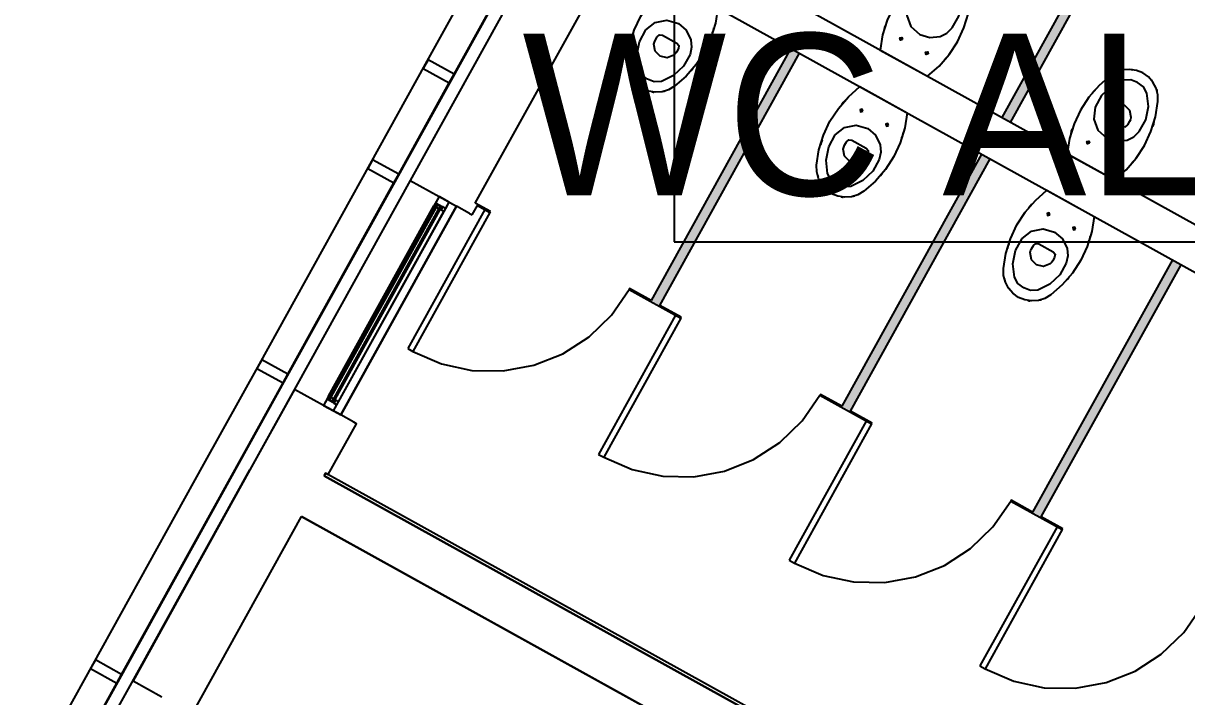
# Model space of a CAD drawing. Header units: metres. Extents: x 2.5 to 42.6, y 0.9 to 31.9.
# Drawn here: x 26.611 to 28.915, y 29.05 to 30.383 of the extents above; entities that cross this region are included whole.
import ezdxf

# ---------------------------------------------------------------- set-up
doc = ezdxf.new("R2010")
doc.units = ezdxf.units.M
for name, color, linetype in [('ARREDI', 9, 'Continuous'), ('INFISSI_VETRATE', 4, 'Continuous'), ('PARETI_STRUTTURE', 7, 'Continuous'), ('PILASTRI_SETTI', 8, 'Continuous'), ('WAYFINDING_RIQUADRI', 7, 'Continuous'), ('WAYFINDING_TESTI', 7, 'Continuous')]:
    doc.layers.add(name, color=color, linetype=linetype)

msp = doc.modelspace()

# ---------------------------------------------------------------- linework, layer by layer
at = {"layer": 'ARREDI'}
for points in [[(27.8989, 31.0653), (27.3502, 30.0752)], [(27.8071, 30.3101), (27.812, 30.3401), (27.8209, 30.3692), (27.8338, 30.3967), (27.8503, 30.4223), (27.8702, 30.4453), (27.8931, 30.4653)], [(28.4506, 30.3736), (28.4637, 30.397), (28.469, 30.4233), (28.466, 30.45)], [(27.9867, 30.4134), (27.9819, 30.3834), (27.9729, 30.3543), (27.9601, 30.3267), (27.9435, 30.3012), (27.9236, 30.2782), (27.9007, 30.2582)], [(28.3634, 30.4219), (28.3608, 30.3985), (28.3691, 30.3765), (28.3864, 30.3606)], [(27.8289, 30.2932), (27.8259, 30.3198), (27.8312, 30.3461), (27.8443, 30.3696)], [(27.8443, 30.3696), (27.8627, 30.3842), (27.8858, 30.3889), (27.9085, 30.3826)], [(27.9085, 30.3826), (27.9242, 30.369), (27.9331, 30.3502)], [(27.9759, 30.364), (27.9779, 30.3687), (27.9789, 30.3737)], [(28.316, 30.3695), (28.317, 30.3745), (28.319, 30.3792)], [(28.427, 30.3569), (28.44, 30.3635), (28.4506, 30.3736)], [(27.8179, 30.3595), (27.8159, 30.3548), (27.815, 30.3498)], [(27.8601, 30.3418), (27.8609, 30.3456), (27.8624, 30.3491)], [(27.8624, 30.3491), (27.8663, 30.3562)], [(27.8663, 30.3562), (27.871, 30.3599), (27.877, 30.3593)], [(27.877, 30.3593), (27.9054, 30.3435)], [(27.9331, 30.3502), (27.9344, 30.3356), (27.9315, 30.3212)], [(28.3864, 30.3606), (28.4063, 30.3545), (28.427, 30.3569)], [(27.8996, 30.3199), (27.8864, 30.3147), (27.8725, 30.3177), (27.8626, 30.3278), (27.8601, 30.3418)], [(27.9315, 30.3212), (27.9185, 30.2977), (27.899, 30.2793), (27.8748, 30.2678)], [(27.9045, 30.3258), (27.9023, 30.3226), (27.8996, 30.3199)], [(27.9084, 30.3328), (27.9045, 30.3258)], [(27.9054, 30.3435), (27.9091, 30.3388), (27.9084, 30.3328)], [(27.8368, 30.2533), (27.8259, 30.2613), (27.8171, 30.2715), (27.8108, 30.2835), (27.8075, 30.2966), (27.8071, 30.3101)], [(28.4379, 30.3132), (28.435, 30.3091), (28.4313, 30.3056)], [(27.8091, 30.29), (27.8094, 30.2878), (27.8101, 30.2864)], [(27.8473, 30.2722), (27.8357, 30.2806), (27.8289, 30.2932)], [(27.9303, 30.2859), (27.934, 30.2894), (27.9369, 30.2936)], [(28.7825, 30.2887), (28.7845, 30.2897), (28.786, 30.2898)], [(28.8054, 30.2913), (28.8069, 30.2914), (28.809, 30.2907)], [(27.8191, 30.2692), (27.8198, 30.2679), (27.8215, 30.2664)], [(27.9007, 30.2582), (27.8891, 30.2513), (27.8762, 30.2473), (27.8627, 30.2462), (27.8494, 30.2483), (27.8368, 30.2533)], [(27.8748, 30.2677), (27.8605, 30.2668), (27.8473, 30.2722)], [(28.1821, 30.1023), (28.1869, 30.1323), (28.1959, 30.1614), (28.2087, 30.1889), (28.2253, 30.2144), (28.2452, 30.2374), (28.2681, 30.2575)], [(28.2681, 30.2575), (28.3617, 30.2056)], [(28.7282, 30.2444), (28.7311, 30.2486), (28.7348, 30.2521)], [(28.7903, 30.2702), (28.7661, 30.2587), (28.7466, 30.2402), (28.7336, 30.2167)], [(28.8178, 30.2658), (28.8046, 30.2712), (28.7903, 30.2702)], [(28.8362, 30.2448), (28.8294, 30.2574), (28.8178, 30.2658)], [(28.8436, 30.2716), (28.8453, 30.2701), (28.846, 30.2687)], [(27.8561, 30.2473), (27.8582, 30.2466), (27.8597, 30.2467)], [(27.8791, 30.2482), (27.8806, 30.2483), (27.8826, 30.2493)], [(28.2385, 30.2298), (28.2348, 30.2263), (28.2319, 30.2221)], [(28.8208, 30.1684), (28.8339, 30.1918), (28.8392, 30.2181), (28.8362, 30.2448)], [(28.855, 30.2516), (28.8557, 30.2502), (28.856, 30.248)], [(28.3617, 30.2056), (28.3568, 30.1756), (28.3479, 30.1465), (28.335, 30.1189), (28.3185, 30.0934), (28.2986, 30.0704), (28.2757, 30.0504)], [(28.7336, 30.2167), (28.731, 30.1933), (28.7393, 30.1713), (28.7566, 30.1554)], [(28.7606, 30.2122), (28.7567, 30.2051)], [(28.7656, 30.2181), (28.7628, 30.2154), (28.7606, 30.2122)], [(28.8051, 30.1962), (28.8025, 30.2102), (28.7926, 30.2203), (28.7787, 30.2233), (28.7656, 30.2181)], [(28.7567, 30.2051), (28.756, 30.1992), (28.7597, 30.1944)], [(28.7597, 30.1944), (28.7881, 30.1787)], [(28.7988, 30.1818), (28.8027, 30.1889)], [(28.8027, 30.1889), (28.8042, 30.1924), (28.8051, 30.1962)], [(28.8501, 30.1882), (28.8492, 30.1832), (28.8472, 30.1785)], [(28.2039, 30.0854), (28.2009, 30.112), (28.2061, 30.1383), (28.2192, 30.1618)], [(28.2192, 30.1618), (28.2377, 30.1764), (28.2607, 30.1811), (28.2834, 30.1748)], [(28.2834, 30.1748), (28.2991, 30.1612), (28.308, 30.1424)], [(28.3509, 30.1562), (28.3529, 30.1609), (28.3538, 30.1658)], [(28.6862, 30.1643), (28.6872, 30.1693), (28.6892, 30.174)], [(28.7881, 30.1787), (28.7941, 30.178), (28.7988, 30.1818)], [(28.7972, 30.1517), (28.8102, 30.1583), (28.8208, 30.1684)], [(28.1929, 30.1517), (28.1909, 30.147), (28.1899, 30.142)], [(28.235, 30.134), (28.2358, 30.1378), (28.2373, 30.1413)], [(28.2373, 30.1413), (28.2413, 30.1484)], [(28.2413, 30.1484), (28.246, 30.1521), (28.252, 30.1514)], [(28.252, 30.1514), (28.2803, 30.1357)], [(28.308, 30.1424), (28.3094, 30.1278), (28.3064, 30.1134)], [(28.7566, 30.1554), (28.7765, 30.1493), (28.7972, 30.1517)], [(28.2745, 30.1121), (28.2613, 30.1069), (28.2474, 30.1098), (28.2375, 30.12), (28.235, 30.134)], [(28.3064, 30.1134), (28.2935, 30.0899), (28.274, 30.0715), (28.2497, 30.0599)], [(28.2795, 30.1179), (28.2773, 30.1148), (28.2745, 30.1121)], [(28.2834, 30.125), (28.2795, 30.1179)], [(28.2803, 30.1357), (28.2841, 30.131), (28.2834, 30.125)], [(28.2118, 30.0455), (28.2009, 30.0535), (28.192, 30.0637), (28.1858, 30.0757), (28.1824, 30.0888), (28.1821, 30.1023)], [(28.8081, 30.108), (28.8052, 30.1039), (28.8015, 30.1004)], [(27.3502, 30.0752), (27.1306, 29.6792)], [(28.1841, 30.0822), (28.1843, 30.08), (28.185, 30.0786)], [(28.2222, 30.0643), (28.2106, 30.0728), (28.2039, 30.0854)], [(28.3052, 30.0781), (28.3089, 30.0816), (28.3118, 30.0857)], [(27.1696, 29.7503), (27.345, 30.0668)], [(28.194, 30.0614), (28.1947, 30.0601), (28.1964, 30.0586)], [(28.2757, 30.0504), (28.264, 30.0435), (28.2511, 30.0395), (28.2377, 30.0384), (28.2243, 30.0405), (28.2118, 30.0455)], [(28.2498, 30.0599), (28.2355, 30.059), (28.2222, 30.0643)], [(28.5523, 29.8971), (28.5571, 29.9271), (28.5661, 29.9562), (28.5789, 29.9837), (28.5955, 30.0092), (28.6154, 30.0322), (28.6383, 30.0523)], [(28.6383, 30.0523), (28.7319, 30.0004)], [(28.231, 30.0395), (28.2332, 30.0388), (28.2347, 30.0389)], [(28.254, 30.0404), (28.2555, 30.0405), (28.2576, 30.0415)], [(28.6087, 30.0246), (28.605, 30.0211), (28.6021, 30.0169)], [(28.7319, 30.0004), (28.727, 29.9704), (28.7181, 29.9413), (28.7052, 29.9137), (28.6887, 29.8882), (28.6687, 29.8652), (28.6459, 29.8452)], [(28.5894, 29.9566), (28.6079, 29.9712), (28.6309, 29.9759), (28.6536, 29.9696)], [(28.5741, 29.8802), (28.5711, 29.9068), (28.5763, 29.9331), (28.5894, 29.9566)], [(28.6536, 29.9696), (28.6693, 29.956), (28.6783, 29.9372)], [(28.7211, 29.951), (28.7231, 29.9557), (28.724, 29.9607)], [(28.5631, 29.9465), (28.5611, 29.9418), (28.5601, 29.9368)], [(28.6052, 29.9288), (28.606, 29.9326), (28.6075, 29.9361)], [(28.6075, 29.9361), (28.6115, 29.9432)], [(28.6115, 29.9432), (28.6162, 29.9469), (28.6222, 29.9462)], [(28.6222, 29.9462), (28.6505, 29.9305)], [(28.6505, 29.9305), (28.6543, 29.9258), (28.6536, 29.9198)], [(28.6783, 29.9372), (28.6796, 29.9226), (28.6766, 29.9082)], [(28.6447, 29.9069), (28.6315, 29.9017), (28.6176, 29.9047), (28.6078, 29.9148), (28.6052, 29.9288)], [(28.6766, 29.9082), (28.6637, 29.8847), (28.6442, 29.8663), (28.62, 29.8547)], [(28.6497, 29.9128), (28.6475, 29.9096), (28.6447, 29.9069)], [(28.6536, 29.9198), (28.6497, 29.9128)], [(28.582, 29.8403), (28.5711, 29.8483), (28.5623, 29.8585), (28.556, 29.8705), (28.5526, 29.8836), (28.5523, 29.8971)], [(28.5543, 29.877), (28.5545, 29.8748), (28.5552, 29.8734)], [(28.5924, 29.8592), (28.5809, 29.8676), (28.5741, 29.8802)], [(28.6754, 29.8729), (28.6791, 29.8764), (28.682, 29.8805)], [(28.5642, 29.8562), (28.5649, 29.8549), (28.5667, 29.8534)], [(28.6459, 29.8452), (28.6342, 29.8383), (28.6213, 29.8343), (28.6079, 29.8332), (28.5945, 29.8353), (28.582, 29.8403)], [(28.62, 29.8547), (28.6057, 29.8538), (28.5924, 29.8592)], [(28.6012, 29.8343), (28.6034, 29.8336), (28.6049, 29.8337)], [(28.6242, 29.8352), (28.6257, 29.8353), (28.6278, 29.8363)], [(27.1307, 29.6792), (26.8014, 29.0851)], [(26.8014, 29.0851), (26.5819, 28.6891)]]:
    msp.add_lwpolyline(points, dxfattribs=at)
for points in [[(27.6791, 30.6695), (27.4596, 30.2734), (27.4599, 30.2732), (27.6794, 30.6693)], [(28.3942, 30.485), (28.3713, 30.4649), (28.3514, 30.4419), (28.3348, 30.4164), (28.322, 30.3889), (28.313, 30.3598), (28.3082, 30.3298), (28.4017, 30.2779), (28.4247, 30.2979), (28.4446, 30.3209), (28.4611, 30.3464), (28.474, 30.374), (28.4829, 30.4031), (28.4878, 30.4331), (28.4874, 30.4466), (28.4841, 30.4597), (28.4778, 30.4716), (28.469, 30.4819), (28.4581, 30.4898), (28.4455, 30.4949), (28.4322, 30.4969), (28.4187, 30.4959), (28.4058, 30.4918)], [(28.3523, 30.3509), (28.3482, 30.3497), (28.347, 30.3538), (28.3511, 30.355)], [(28.4034, 30.3225), (28.3993, 30.3213), (28.3981, 30.3255), (28.4022, 30.3267)], [(28.7644, 30.2798), (28.7415, 30.2597), (28.7216, 30.2368), (28.705, 30.2112), (28.6922, 30.1837), (28.6832, 30.1546), (28.6784, 30.1246), (28.772, 30.0727), (28.7949, 30.0927), (28.8148, 30.1157), (28.8313, 30.1412), (28.8442, 30.1688), (28.8531, 30.1979), (28.858, 30.2279), (28.8576, 30.2414), (28.8543, 30.2545), (28.848, 30.2665), (28.8392, 30.2767), (28.8283, 30.2846), (28.8157, 30.2897), (28.8024, 30.2917), (28.7889, 30.2907), (28.776, 30.2867)], [(27.4596, 30.2734), (27.3498, 30.0754), (27.3502, 30.0752), (27.4599, 30.2732)], [(28.2736, 30.2089), (28.2724, 30.213), (28.2682, 30.2118), (28.2694, 30.2077)], [(28.3247, 30.1805), (28.3235, 30.1847), (28.3193, 30.1835), (28.3205, 30.1794)], [(28.7225, 30.1457), (28.7184, 30.1445), (28.7172, 30.1486), (28.7213, 30.1498)], [(28.7736, 30.1174), (28.7695, 30.1162), (28.7683, 30.1203), (28.7724, 30.1215)], [(27.4477, 30.0165), (27.4545, 30.0287), (27.4345, 30.0397), (27.4243, 30.0214), (27.4255, 30.0207), (27.4289, 30.0269)], [(27.4275, 30.0244), (27.4256, 30.021), (27.427, 30.0202), (27.429, 30.0237)], [(27.429, 30.0188), (27.4345, 30.0158), (27.437, 30.0202), (27.4315, 30.0233)], [(27.4367, 30.0149), (27.4384, 30.0139), (27.44, 30.0168), (27.4383, 30.0177)], [(27.4477, 30.0165), (27.4417, 30.0199), (27.4384, 30.0139), (27.4444, 30.0106)], [(28.6438, 30.0037), (28.6426, 30.0078), (28.6385, 30.0066), (28.6396, 30.0025)], [(28.6949, 29.9753), (28.6937, 29.9795), (28.6896, 29.9783), (28.6907, 29.9741)], [(27.1303, 29.6794), (26.801, 29.0853), (26.8014, 29.0851), (27.1307, 29.6792)], [(27.2321, 29.6275), (27.2133, 29.638), (27.2168, 29.6442), (27.2156, 29.6448), (27.2054, 29.6265), (27.2254, 29.6154)], [(27.2147, 29.6405), (27.2161, 29.6397), (27.218, 29.6431), (27.2166, 29.6439)], [(27.2202, 29.6422), (27.2178, 29.6378), (27.2233, 29.6347), (27.2258, 29.6392)], [(27.2277, 29.6378), (27.2261, 29.6349), (27.2278, 29.634), (27.2294, 29.6368)], [(27.2321, 29.6275), (27.2354, 29.6335), (27.2294, 29.6368), (27.2261, 29.6309)]]:
    msp.add_lwpolyline(points, close=True, dxfattribs=at)
at = {"layer": 'INFISSI_VETRATE'}
for points in [[(27.4318, 30.0109), (27.4378, 30.0169)], [(27.4096, 29.9887), (27.4156, 29.9947)], [(27.3972, 29.9484), (27.4032, 29.9545)], [(27.3749, 29.9262), (27.381, 29.9323)], [(27.3625, 29.886), (27.3686, 29.892)], [(27.3403, 29.8638), (27.3464, 29.8698)], [(27.3279, 29.8235), (27.334, 29.8296)], [(27.3057, 29.8013), (27.3118, 29.8073)], [(27.2711, 29.7388), (27.2771, 29.7449)], [(27.2933, 29.761), (27.2994, 29.7671)], [(27.2587, 29.6986), (27.2647, 29.7046)], [(27.2365, 29.6764), (27.2425, 29.6824)], [(27.2241, 29.6361), (27.2301, 29.6422)]]:
    msp.add_lwpolyline(points, dxfattribs=at)
at = {"layer": 'PARETI_STRUTTURE'}
for points in [[(28.3162, 31.7654), (27.06, 29.4989), (26.8285, 29.0813), (26.8857, 29.0497)], [(28.3162, 31.7654), (27.3773, 30.0714), (27.4345, 30.0397)], [(27.4079, 30.3021), (27.6274, 30.6981)], [(28.8258, 30.6956), (28.549, 30.1963)], [(28.5662, 30.1867), (28.843, 30.6861)], [(27.4643, 30.282), (27.6743, 30.6608)], [(29.3046, 29.7775), (27.8231, 30.5986)], [(27.5062, 30.027), (27.783, 30.5263)], [(27.783, 30.5263), (29.2645, 29.7052)], [(28.1312, 30.3334), (27.8544, 29.834)], [(27.8716, 29.8245), (28.1484, 30.3238)], [(27.2982, 30.104), (27.4079, 30.302)], [(27.3546, 30.084), (27.4548, 30.2648)], [(28.5089, 30.124), (28.2322, 29.6246)], [(28.2494, 29.6151), (28.5261, 30.1144)], [(27.1884, 29.906), (27.2982, 30.104)], [(27.3029, 30.1126), (27.2934, 30.0954)], [(27.2401, 29.8774), (27.3451, 30.0668)], [(27.2156, 29.6448), (27.4243, 30.0214)], [(27.4243, 30.0214), (27.2156, 29.6448)], [(27.4345, 30.0397), (27.32, 29.8331)], [(27.4345, 30.0397), (27.4689, 30.0206)], [(27.4444, 30.0106), (27.4545, 30.0287)], [(27.4545, 30.0287), (27.4689, 30.0206)], [(27.4999, 30.0035), (27.5104, 30.0224)], [(27.5363, 30.0103), (27.5062, 30.027)], [(27.5104, 30.0224), (27.5354, 30.0086), (27.5363, 30.0103)], [(27.2156, 29.6448), (27.4174, 30.009)], [(27.4174, 30.009), (27.2156, 29.6448)], [(27.2253, 29.6336), (27.439, 30.0191), (27.437, 30.0202), (27.2233, 29.6347)], [(27.2354, 29.6335), (27.4444, 30.0106)], [(27.2356, 29.6337), (27.4443, 30.0103)], [(27.4948, 30.0063), (27.4689, 30.0206), (27.2399, 29.6074), (27.4689, 30.0206)], [(27.5251, 30.0143), (27.3724, 29.7388)], [(27.5354, 30.0086), (27.3827, 29.7331)], [(27.4948, 30.0063), (27.4999, 30.0035)], [(27.0787, 29.708), (27.1884, 29.906)], [(28.8867, 29.9146), (28.61, 29.4152)], [(28.6272, 29.4057), (28.9039, 29.905)], [(27.1351, 29.688), (27.2401, 29.8774)], [(27.3827, 29.7331), (27.4394, 29.7086), (27.4997, 29.6956), (27.5615, 29.6947), (27.6222, 29.7058), (27.6796, 29.7285), (27.7315, 29.7621), (27.7758, 29.805), (27.8109, 29.8559)], [(27.8544, 29.834), (27.8119, 29.8576), (27.8109, 29.8559), (27.9132, 29.7992), (27.9141, 29.8009)], [(27.32, 29.8331), (27.2054, 29.6265)], [(27.9141, 29.8009), (27.8716, 29.8245)], [(27.9028, 29.8049), (27.7501, 29.5294)], [(27.9132, 29.7992), (27.7605, 29.5237)], [(27.3724, 29.7388), (27.3827, 29.7331)], [(26.9689, 29.51), (27.0787, 29.708)], [(27.0834, 29.7166), (27.0739, 29.6994)], [(27.0206, 29.4814), (27.1255, 29.6708)], [(27.2054, 29.6265), (27.1483, 29.6582), (27.06, 29.4989)], [(27.2254, 29.6154), (27.2354, 29.6335)], [(27.7605, 29.5237), (27.8172, 29.4992), (27.8775, 29.4862), (27.9393, 29.4853), (28, 29.4964), (28.0574, 29.5191), (28.1093, 29.5527), (28.1536, 29.5957), (28.1887, 29.6465)], [(28.2322, 29.6246), (28.1896, 29.6482), (28.1887, 29.6465), (28.291, 29.5898), (28.2919, 29.5915)], [(27.2254, 29.6154), (27.2399, 29.6074), (27.2054, 29.6265)], [(27.2657, 29.5931), (27.2399, 29.6074)], [(28.2919, 29.5915), (28.2494, 29.6151)], [(27.215, 29.4895), (27.2709, 29.5902), (27.2657, 29.5931)], [(28.2806, 29.5955), (28.1279, 29.32)], [(28.291, 29.5898), (28.1383, 29.3143)], [(27.7501, 29.5294), (27.7605, 29.5237)], [(19.3814, 15.5105), (19.3242, 15.5421), (27.06, 29.4989)], [(26.7494, 29.114), (26.9689, 29.51)], [(27.207, 29.4872), (27.2099, 29.4923)], [(27.2099, 29.4923), (27.215, 29.4895)], [(26.8058, 29.0939), (27.0206, 29.4814)], [(29.3842, 28.2805), (27.207, 29.4872)], [(28.1383, 29.3143), (28.1949, 29.2898), (28.2553, 29.2768), (28.317, 29.2759), (28.3778, 29.287), (28.4352, 29.3097), (28.487, 29.3433), (28.5314, 29.3863), (28.5665, 29.4371)], [(28.6099, 29.4152), (28.5674, 29.4388), (28.5665, 29.4371), (28.6687, 29.3804), (28.6697, 29.3821)], [(26.9202, 29.0306), (26.946, 29.0162), (27.1622, 29.4063)], [(27.1621, 29.4062), (29.3445, 28.1967)], [(29.069, 28.3494), (27.1621, 29.4062)], [(28.6697, 29.3821), (28.6272, 29.4057)], [(28.6584, 29.3861), (28.5057, 29.1106)], [(28.6687, 29.3804), (28.516, 29.1049)], [(28.1279, 29.32), (28.1383, 29.3143)], [(28.516, 29.1049), (28.5727, 29.0804), (28.6331, 29.0674), (28.6948, 29.0665), (28.7556, 29.0776), (28.813, 29.1004), (28.8648, 29.1339), (28.9092, 29.1769), (28.9442, 29.2277)], [(26.5299, 28.7179), (26.7494, 29.1139)], [(26.7542, 29.1226), (26.7446, 29.1053)], [(28.5057, 29.1106), (28.516, 29.1049)], [(26.5863, 28.6979), (26.7963, 29.0767)]]:
    msp.add_lwpolyline(points, dxfattribs=at)
for points in [[(27.4127, 30.3107), (27.4031, 30.2934), (27.4548, 30.2648), (27.4643, 30.282)], [(27.3029, 30.1126), (27.2934, 30.0954), (27.345, 30.0668), (27.3546, 30.084)], [(27.4345, 30.0397), (27.2054, 29.6265), (27.2254, 29.6154), (27.4545, 30.0287)], [(27.4315, 30.0233), (27.2178, 29.6378), (27.2157, 29.6389), (27.4294, 30.0244)], [(27.4294, 30.0244), (27.2157, 29.6389), (27.2178, 29.6378), (27.4315, 30.0233)], [(27.2253, 29.6336), (27.2233, 29.6347), (27.437, 30.0202), (27.439, 30.0191)], [(27.0834, 29.7166), (27.0739, 29.6994), (27.1255, 29.6708), (27.1351, 29.688)], [(27.207, 29.4872), (29.3842, 28.2805), (29.387, 28.2856), (27.2099, 29.4923)], [(26.7542, 29.1226), (26.7446, 29.1053), (26.7963, 29.0767), (26.8058, 29.0939)]]:
    msp.add_lwpolyline(points, close=True, dxfattribs=at)
at = {"layer": 'PILASTRI_SETTI'}
for points in [[(28.5662, 30.1867), (28.843, 30.6861), (28.549, 30.1963), (28.8258, 30.6956)], [(27.8716, 29.8245), (28.1484, 30.3238), (27.8544, 29.834), (28.1312, 30.3334)], [(28.2494, 29.6151), (28.5261, 30.1144), (28.2322, 29.6246), (28.5089, 30.124)], [(28.6272, 29.4057), (28.9039, 29.905), (28.6099, 29.4152), (28.8867, 29.9146)]]:
    msp.add_solid(points, dxfattribs=at)
at = {"layer": 'WAYFINDING_RIQUADRI'}
msp.add_lwpolyline([(27.9, 29.95), (29.7, 29.95), (29.7, 30.45), (27.9, 30.45)], close=True, dxfattribs=at)

# ---------------------------------------------------------------- texts
at = {"layer": 'WAYFINDING_TESTI', "insert": (28.8, 30.2), "char_height": 0.32, "attachment_point": 5}
msp.add_mtext('WC ALUNNI', dxfattribs=at)

doc.saveas('drawing.dxf')
